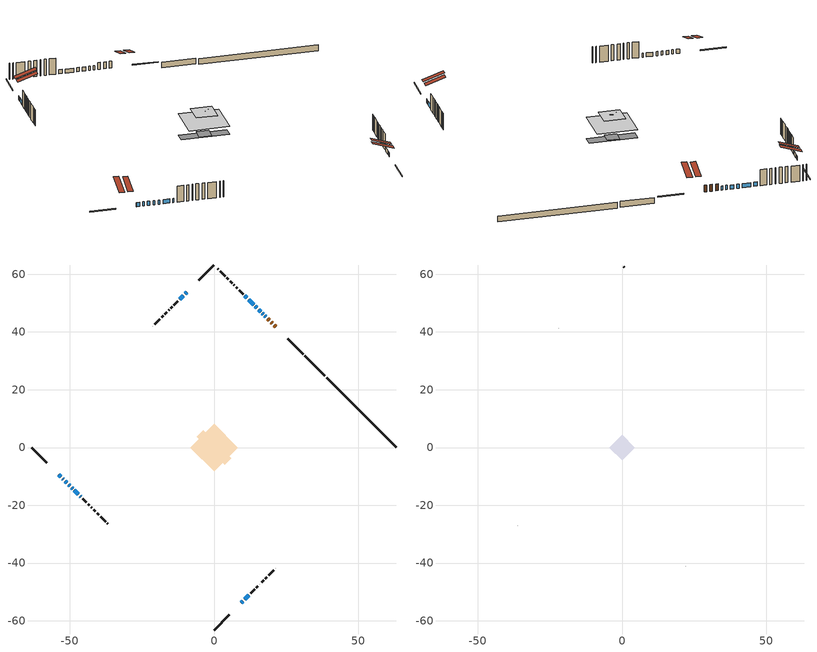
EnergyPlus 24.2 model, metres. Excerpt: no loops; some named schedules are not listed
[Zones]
conditioned space
 floor adiabatic (AdiabaticFloorConstruction): -8.21,0 0,8.21 8.21,0 0,-8.21 z2.74
 floor foundation (Slab1 construction): -6.03,3.8 -3.8,6.03 6.03,-3.8 3.8,-6.03 z-1.69
 floor foundation (Slab1 construction 1): -2.51,0 0,2.51 2.51,0 0,-2.51 z-1.4
 wall outside (RimJoist1 construction): 0,-63.18 5.28,-57.9 / -63.18,0 -57.9,-5.28 / 0,63.18 -5.28,57.9 / 30.83,32.35 25.55,37.63 z0.3:0.6
 wall outside (AdiabaticWallConstruction 1): 21.36,41.82 20.9,42.28 / 20.24,42.94 19.74,43.44 / 19.08,44.09 18.58,44.59 z0.3:2.33
 wall outside (AdiabaticWallConstruction): 17.93,45.25 17.65,45.53 / -53.71,-9.47 -53.06,-10.12 / -52.4,-10.78 -52.15,-11.03 / 17,46.18 16.78,46.4 / 16.12,47.05 15.47,47.71 / 14.82,48.36 14.34,48.84 / 9.47,-53.71 9.94,-53.24 / -51.49,-11.69 -51.02,-12.16 / -50.36,-12.81 -49.99,-13.19 / -9.47,53.71 -9.94,53.24 / -49.33,-13.85 -48.98,-14.2 / 13.69,49.49 12.03,51.15 / -48.32,-14.85 -47.02,-16.16 / -10.59,52.58 -11.9,51.28 / 11.37,51.81 10.72,52.46 / 10.59,-52.58 12.09,-51.09 / -46.36,-16.81 -46.15,-17.03 z0.3:1.52
 wall outside (Wall1 construction): 12.75,-50.43 14.04,-49.14 / -45.49,-17.69 -44.2,-18.98 / -12.56,50.62 -13.85,49.33 / 10.06,53.12 8.77,54.41 z0.3:5.18
 wall outside (Wall2 construction): 14.7,-48.48 15.11,-48.07 / -43.54,-19.64 -43.13,-20.05 / -14.51,48.67 -14.92,48.26 / 8.11,55.07 7.7,55.48 z0.3:5.18
 wall outside (Wall3 construction): 15.77,-47.41 15.89,-47.29 / -42.47,-20.7 -42.35,-20.83 / -15.57,47.61 -15.7,47.48 / 7.04,56.13 6.92,56.26 z0.3:5.18
 wall outside (Wall4 construction): 16.55,-46.63 17.17,-46.01 / -41.69,-21.49 -41.07,-22.1 / -16.35,46.82 -16.97,46.21 / 6.26,56.92 5.64,57.53 z0.3:5.18
 wall outside (Wall5 construction): 17.82,-45.36 18.33,-44.85 / -40.42,-22.76 -39.91,-23.27 / -17.63,45.55 -18.14,45.04 / 4.99,58.19 4.48,58.7 z0.3:5.18
 wall outside (Wall6 construction): 18.99,-44.19 20.7,-42.48 / -39.25,-23.92 -37.54,-25.64 / -18.79,44.39 -20.51,42.67 / 3.82,59.35 2.11,61.07 z0.3:5.18
 wall outside (Wall7 construction): 21.36,-41.82 21.44,-41.74 / -36.88,-26.3 -36.8,-26.38 / -21.17,42.01 -21.24,41.93 / 1.45,61.73 1.37,61.81 z0.3:5.18
 wall foundation (FoundationWall1 construction): 63.18,0 39.04,24.14 z-1.69:0.11
 wall foundation (FoundationWall2 construction): 38.38,24.8 31.49,31.69 z-1.4:0.3
 window (WindowConstruction 14): 17.93,45.25 17.65,45.53 z0.3:1.52
 window (WindowConstruction 5): -53.71,-9.47 -53.06,-10.12 z0.3:1.52
 window (WindowConstruction 6): -52.4,-10.78 -52.15,-11.03 z0.3:1.52
 window (WindowConstruction 16): 17,46.18 16.78,46.4 z0.3:1.52
 window (WindowConstruction 7): 16.12,47.06 15.47,47.71 z0.3:1.52
 window (WindowConstruction 8): 14.81,48.36 14.34,48.83 z0.3:1.52
 window (WindowConstruction 9): 9.47,-53.71 9.94,-53.24 z0.3:1.52
 window (WindowConstruction 10): -51.49,-11.69 -51.02,-12.16 z0.3:1.52
 window (WindowConstruction 11): -50.36,-12.82 -49.99,-13.19 z0.3:1.52
 window (WindowConstruction 12): -9.47,53.71 -9.94,53.24 z0.3:1.52
 window (WindowConstruction 13): -49.33,-13.85 -48.98,-14.2 z0.3:1.52
 window (WindowConstruction): 13.69,49.49 12.03,51.15 z0.3:1.52
 window (WindowConstruction 1): -48.32,-14.85 -47.02,-16.16 z0.3:1.52
 window (WindowConstruction 2): -10.6,52.58 -11.9,51.28 z0.3:1.52
 window (WindowConstruction 3): 11.37,51.81 10.72,52.46 z0.3:1.52
 window (WindowConstruction 4): 10.6,-52.58 12.09,-51.09 z0.3:1.52
 window (WindowConstruction 15): -46.36,-16.81 -46.15,-17.03 z0.3:1.52
 door (Door): 21.36,41.82 20.9,42.28 z0.3:2.33
 door (Door 1): 20.24,42.94 19.74,43.44 z0.3:2.33
 door (Door 2): 19.08,44.09 18.58,44.59 z0.3:2.33
 ceiling adiabatic (AdiabaticFloorConstruction): 0,-8.21 8.21,0 0,8.21 -8.21,0 z2.74
 roof outside (Roof2 construction): 0,2.39 -2.39,0 0,-2.39 2.39,0 z5.18
 roof outside (Roof4 construction): 8.81,-54.37,5.18 4.72,-50.28,7.11 3.64,-51.35,7.11 7.73,-55.45,5.18; -54.37,-8.81,5.18 -50.28,-4.72,7.11 -51.35,-3.64,7.11 -55.45,-7.73,5.18; -8.81,54.37,5.18 -4.72,50.28,7.11 -3.64,51.35,7.11 -7.73,55.45,5.18; 22.02,41.16,5.18 17.92,37.07,7.11 19,35.99,7.11 23.1,40.08,5.18
attic - vented
 floor to conditioned space (Floor1 construction Reversed): -4.36,0 0,4.36 4.36,0 0,-4.36 z5.18
 floor to conditioned space (Floor2 construction Reversed): -0.79,0 0,0.79 0.79,0 0,-0.79 z5.18
 wall outside (Wall8 construction): 22.09,-41.08 22.15,-41.03 / -36.15,-27.03 -36.09,-27.09 / -21.9,41.28 -21.96,41.22 / 0.72,62.46 0.66,62.52 z0.3:5.18
 roof outside (Roof1 construction): 7.08,-56.1,5.18 2.76,-51.78,7.21 1.62,-52.92,7.21 5.94,-57.24,5.18; -56.1,-7.08,5.18 -51.78,-2.76,7.21 -52.92,-1.62,7.21 -57.24,-5.94,5.18; -7.08,56.1,5.18 -2.76,51.78,7.21 -1.62,52.92,7.21 -5.94,57.24,5.18; 23.75,39.43,5.18 19.43,35.11,7.21 20.57,33.97,7.21 24.89,38.29,5.18
[Building]
Building 1: Terrain=Suburbs
[Site:Location]
Moncton Intl AP_NB: Latitude {deg}=46.11; Longitude {deg}=-64.68; Time Zone {hr}=-4; Elevation {m}=71; Keep Site Location Information=Yes
[Site:GroundTemperature:Shallow]
1.33672, -0.726403, -0.891626, 0.0874321, 4.0178, 7.92987, 11.3214, 13.4699, 13.6524, 11.905, 8.59993, 4.80787
[Site:WaterMainsTemperature]
Calculation Method=Schedule; Temperature Schedule=mains temperature schedule
[Material] Roughness=Rough; Thermal Absorptance=0.9
Name | Thickness {m} | Conductivity {W/m-K} | Density {kg/m3} | Specific Heat {J/kg-K} | Solar Absorptance | Visible Absorptance
asphalt or fiberglass shingles | 0.00635 | 0.162714 | 1121.4 | 1465.45 | 0.4 | 0.4
ceiling stud and cavity | 0.1397 | 0.0817067 | 65.682 | 1177.47 | 0.7 | 0.7
ceiling stud and cavity 1 | 0.0889 | 1.62859 | 20.9862 | 1087.66 | 0.7 | 0.7
concrete 4.0 in. | 0.1016 | 1.803125 | 2242.8 | 837.4 | 0.7 | 0.7
concrete 8.0 in. | 0.2032 | 1.803125 | 2242.8 | 837.4 | 0.7 | 0.7
door material | 0.04445 | 0.053851 | 512.64 | 1214.23 | 0.7 | 0.7
door material 1 | 0.04445 | 0.188738 | 512.64 | 1214.23 | 0.7 | 0.7
door material 2 | 0.04445 | 0.20624 | 512.64 | 1214.23 | 0.7 | 0.7
exterior vertical ins | 0.00748111 | 0.029427 | 32.04 | 1214.23 | 0.7 | 0.7
floor covering | 0.0127 | 0.0433444 | 54.468 | 1339.84 | 0.6 | 0.6
floor rigid ins; wall rigid ins | 0.512978 | 0.029427 | 32.04 | 1214.23 | 0.7 | 0.7
floor stud and cavity | 0.1397 | 1.75129 | 37.0049 | 1207.88 | 0.7 | 0.7
furniture material conditioned space 1 | 0.1524 | 0.115458 | 640.8 | 1214.23 | 0.6 | 0.6
gypsum board | 0.0127 | 0.160291 | 801 | 837.4 | 0.6 | 0.6
gypsum board 1 | 0.00254 | 0.160291 | 801 | 837.4 | 0.6 | 0.6
gypsum board 2 | 0.0127 | 0.160291 | 801 | 837.4 | 0.7 | 0.7
osb sheathing 0.5 in. | 0.0127 | 0.115458 | 512.64 | 1214.23 | 0.7 | 0.7
osb sheathing 0.75 in. | 0.01905 | 0.115458 | 512.64 | 1214.23 | 0.7 | 0.7
rim joist stud and cavity | 0.0508 | 0.177588 | 50.32683 | 1063.81 | 0.6 | 0.6
roof rigid ins | 0.051816 | 0.029427 | 32.04 | 1214.23 | 0.7 | 0.7
roof stud and cavity | 0.2032 | 0.195283 | 78.34581 | 1123.46 | 0.7 | 0.7
roof stud and cavity 1 | 0.2032 | 0.121501 | 78.34581 | 1123.46 | 0.7 | 0.7
wall stud and cavity | 0.1397 | 0.0934493 | 139.0536 | 1170.24 | 0.7 | 0.7
wall stud and cavity 1 | 0.1397 | 0.107214 | 139.0536 | 1170.24 | 0.7 | 0.7
wall stud and cavity 2 | 0.1397 | 0.129851 | 139.0536 | 1170.24 | 0.7 | 0.7
wall stud and cavity 3 | 0.0889 | 0.188939 | 50.32683 | 1063.81 | 0.7 | 0.7
wall stud and cavity 4 | 0.0889 | 0.186152 | 50.32683 | 1063.81 | 0.7 | 0.7
wall stud and cavity 5 | 0.0889 | 0.193279 | 50.32683 | 1063.81 | 0.7 | 0.7
wall stud and cavity 6 | 0.0889 | 0.221227 | 50.32683 | 1063.81 | 0.7 | 0.7
wall stud and cavity 7 | 0.0889 | 6.1454 | 50.32683 | 1063.81 | 0.6 | 0.6
wall stud and cavity 8 | 0.0889 | 0.380278 | 52.3479 | 1209.89 | 0.7 | 0.7
wall stud and cavity 9 | 0.0889 | 0.391764 | 83.0341 | 1211.67 | 0.7 | 0.7
wood siding | 0.0254 | 0.102417 | 544.68 | 1172.36 | 0.4 | 0.4
wood siding 1 | 0.00254 | 0.102417 | 544.68 | 1172.36 | 0.4 | 0.4
wood siding 2; wood siding 3; wood siding 4 | 0.0254 | 0.102417 | 544.68 | 1172.36 | 0.7 | 0.7
[WindowMaterial:SimpleGlazingSystem]
Name | U-Factor {W/m2-K} | Solar Heat Gain Coefficient
WindowMaterial | 3.04114 | 0.69
WindowMaterial 1 | 2.992306 | 0.54
WindowMaterial 2 | 3.04398 | 0.64
WindowMaterial 3 | 5.09146 | 0.61
WindowMaterial 4 | 3.10643 | 0.59
WindowMaterial 5 | 3.01388 | 0.51
WindowMaterial 6 | 3.03319 | 0.48
WindowMaterial 7 | 6.72446 | 0.75
WindowMaterial 8 | 3.12404 | 0.44
WindowMaterial 9 | 5.20275 | 0.65
[Construction]
AdiabaticFloorConstruction: floor stud and cavity, floor rigid ins, osb sheathing 0.75 in., floor covering
AdiabaticWallConstruction: wood siding 3, wall rigid ins, wall stud and cavity 8, gypsum board
AdiabaticWallConstruction 1: wood siding 4, wall rigid ins, wall stud and cavity 8, gypsum board
Door: door material
Door 1: door material 1
Door 2: door material 2
Floor1 construction Reversed: gypsum board, ceiling stud and cavity
Floor2 construction Reversed: gypsum board 1, ceiling stud and cavity 1
FoundationWall1 construction: concrete 8.0 in., gypsum board 2
FoundationWall2 construction: concrete 8.0 in.
furniture construction conditioned space 1: furniture material conditioned space 1
PartitionWallConstruction: gypsum board, wall stud and cavity 9, gypsum board
RimJoist1 construction: wood siding 2, rim joist stud and cavity
Roof1 construction: asphalt or fiberglass shingles
Roof2 construction: asphalt or fiberglass shingles, roof rigid ins, osb sheathing 0.75 in., roof stud and cavity, gypsum board
Roof4 construction: asphalt or fiberglass shingles, osb sheathing 0.75 in., roof stud and cavity 1, gypsum board
Slab1 construction; Slab1 construction 1: concrete 4.0 in.
Wall1 construction: wood siding, osb sheathing 0.5 in., wall stud and cavity, gypsum board
Wall2 construction: wood siding, osb sheathing 0.5 in., wall stud and cavity 1, gypsum board
Wall3 construction: wood siding, osb sheathing 0.5 in., wall stud and cavity 2, gypsum board
Wall4 construction: wood siding 1, wall stud and cavity 3, gypsum board 1
Wall5 construction: wood siding 1, wall stud and cavity 4, gypsum board 1
Wall6 construction: wood siding 1, wall stud and cavity 5, gypsum board 1
Wall7 construction: wood siding 1, wall stud and cavity 6, gypsum board 1
Wall8 construction: wood siding 1, wall stud and cavity 7
WindowConstruction: WindowMaterial
WindowConstruction 1; WindowConstruction 2; WindowConstruction 3: WindowMaterial 1
WindowConstruction 10; WindowConstruction 12; WindowConstruction 8; WindowConstruction 9: WindowMaterial 5
WindowConstruction 11: WindowMaterial 6
WindowConstruction 13: WindowMaterial 7
WindowConstruction 14: WindowMaterial 8
WindowConstruction 15; WindowConstruction 16: WindowMaterial 9
WindowConstruction 4: WindowMaterial 2
WindowConstruction 5; WindowConstruction 7: WindowMaterial 3
WindowConstruction 6: WindowMaterial 4
[Zone] Multiplier=1; Part of Total Floor Area=Yes
Name | Volume {m3}
attic - vented | 12.9898
conditioned space | 406.9
[Space]
Name | Zone | Volume {m3}
attic - vented 1 | attic - vented | 12.9898
conditioned space 1 | conditioned space | 406.9
[ZoneInfiltration:EffectiveLeakageArea]
infil attic - vented 1: Zone or Space=attic - vented 1; Schedule=Always On Discrete; Effective Air Leakage Area {cm2}=1387.41; Stack Coefficient=0.000480675; Wind Coefficient=1.48131e-05
[ZoneMixing]
whole house fan mix: Zone or Space=attic - vented; Schedule=Always On Continuous; Design Flow Rate Calculation Method=Flow/Zone; Design Flow Rate {m3/s}=0; Source Zone or Space=conditioned space
[SurfaceProperty:ExposedFoundationPerimeter] Exposed Perimeter Calculation Method=TotalExposedPerimeter
Name | Total Exposed Perimeter {m}
Slab1 | 34.138
Slab1 1 | 9.754
[InternalMass] Zone or ZoneList=conditioned space; Space or SpaceList=conditioned space 1
Name | Construction | Surface Area {m2}
furniture mass conditioned space 1 | furniture construction conditioned space 1 | 76.48
partition wall mass | PartitionWallConstruction | 191.2
[Lights]
interior lighting: Zone or ZoneList or Space or SpaceList=conditioned space 1; Schedule=interior lighting schedule; Design Level Calculation Method=LightingLevel; Lighting Level {W}=343.2; Return Air Fraction=0; Fraction Radiant=0.6; Fraction Visible=0.2; Fraction Replaceable=1
[People]
occupants: Zone or ZoneList or Space or SpaceList=conditioned space 1; Number of People Schedule=occupants schedule; Number of People Calculation Method=People; Number of People=3; Fraction Radiant=0.314171; Sensible Heat Fraction=0.56303; Activity Level Schedule=occupants activity schedule; Carbon Dioxide Generation Rate {m3/s-W}=0; Enable ASHRAE 55 Comfort Warnings=No; Mean Radiant Temperature Calculation Type=EnclosureAveraged
[ElectricEquipment] Zone or ZoneList or Space or SpaceList=conditioned space 1; Design Level Calculation Method=EquipmentLevel
Name | Schedule | Design Level {W} | Fraction Latent | Fraction Radiant | Fraction Lost
clothes dryer | clothes dryer schedule | 140.772 | 0.015 | 0.081 | 0.85
clothes washer | clothes washer schedule | 32.1985 | 0.03 | 0.162 | 0.7
cooking range | cooking range schedule | 215.147 | 0.08 | 0.432 | 0.2
dishwasher | dishwasher schedule | 66.8632 | 0.3 | 0.18 | 0.4
fridge | fridge schedule | 72.9452 | 0 | 0.6 | 0
mech vent bath fan 0 | mech vent bath fan 0 schedule | 50.2 | 0 | 0 | 1
mech vent bath fan 1 | mech vent bath fan 1 schedule | 50.2 | 0 | 0 | 1
mech vent house fan | mech vent house fan schedule | 0 | 0 | 0 | 1
mech vent house fan cfis | mech vent house fan cfis schedule | 0 | 0 | 0 | 0
mech vent range fan 0 | mech vent range fan 0 schedule | 57 | 0 | 0 | 1
misc plug loads | misc plug loads schedule | 494.7 | 0.045 | 0.513 | 0.1
whole house fan | Always On Discrete | 0 | 0 | 0 | 1
[OtherEquipment] Zone or ZoneList or Space or SpaceList=conditioned space 1; Design Level Calculation Method=EquipmentLevel
Name | Fuel Type | Schedule | Design Level {W} | Fraction Latent | Fraction Radiant | Fraction Lost
clothes dryer 1 | Electricity | clothes dryer schedule | 0 | 0.015 | 0.081 | 0.85
cooking range 1 | Electricity | cooking range schedule | 0 | 0.08 | 0.432 | 0.2
general water use latent | None | general water use schedule | 62.594 | 1 | 0 | 0
general water use sensible | None | general water use schedule | -61.6891 | 0 | 0.6 | 0
mech vent house fan latent load | None | Always On Discrete | 0 | 1 | 0 | 0
mech vent house fan sensible load | None | Always On Discrete | 0 | 0 | 0 | 0
water heater energy adjustment1 | Electricity | Always On Discrete | 0.01 | 0 | 0 | 1
[ZoneInfiltration:DesignFlowRate] Zone or ZoneList or Space or SpaceList=conditioned space 1; Schedule=Always On Discrete; Design Flow Rate Calculation Method=Flow/Zone; Design Flow Rate {m3/s}=0
infil flow; natural vent flow; whole house fan flow
[Foundation:Kiva] Initial Indoor Air Temperature {C}=18; Wall Depth Below Slab {m}=0.2032
Name | Wall Height Above Grade {m} | Custom Block Material Name 1 | Custom Block Depth 1 {m} | Custom Block X Position 1 {m} | Custom Block Z Position 1 {m}
Foundation Kiva 1 | 0.110002 | exterior vertical ins | 1.8 | 0.2159 | 0
Foundation Kiva 2 | 0.299984
[Foundation:Kiva:Settings]
Soil Conductivity {W/m-K}=0.849921; Soil Density {kg/m3}=1842.3; Soil Specific Heat {J/kg-K}=418.7; Ground Solar Absorptivity=0.9; Ground Thermal Absorptivity=0.9; Ground Surface Roughness {m}=0.03; Far-Field Width {m}=40; Deep-Ground Boundary Condition=ZeroFlux; Deep-Ground Depth {m}=40; Minimum Cell Dimension {m}=0.2; Maximum Cell Growth Coefficient=3; Simulation Timestep=Timestep
[Exterior:Lights]
exterior lighting: Schedule=exterior lighting schedule; Design Level {W}=75.6
[Schedule:Constant]
Name | Hourly Value
Always On Continuous; mech vent house fan schedule; mech vent house fan cfis schedule; Always On Discrete | 1
occupants activity schedule | 117.228
fridge schedule | 0
[Schedule:Week:Daily]
interior lighting schedule Week Rule - Jan1-Jan27: interior lighting schedule day, interior lighting schedule day, interior lighting schedule day, interior lighting schedule day, interior lighting schedule day, interior lighting schedule day, interior lighting schedule day, interior lighting schedule default day, interior lighting schedule default day, interior lighting schedule default day, interior lighting schedule default day, interior lighting schedule default day
interior lighting schedule Week Rule - Jan28-Feb3: interior lighting schedule day, interior lighting schedule day, interior lighting schedule day, interior lighting schedule day, interior lighting schedule day 1, interior lighting schedule day 1, interior lighting schedule day 1, interior lighting schedule default day, interior lighting schedule default day, interior lighting schedule default day, interior lighting schedule default day, interior lighting schedule default day
interior lighting schedule Week Rule - Feb4-Feb24: interior lighting schedule day 1, interior lighting schedule day 1, interior lighting schedule day 1, interior lighting schedule day 1, interior lighting schedule day 1, interior lighting schedule day 1, interior lighting schedule day 1, interior lighting schedule default day, interior lighting schedule default day, interior lighting schedule default day, interior lighting schedule default day, interior lighting schedule default day
interior lighting schedule Week Rule - Feb25-Mar3: interior lighting schedule day 1, interior lighting schedule day 1, interior lighting schedule day 1, interior lighting schedule day 1, interior lighting schedule day 2, interior lighting schedule day 2, interior lighting schedule day 2, interior lighting schedule default day, interior lighting schedule default day, interior lighting schedule default day, interior lighting schedule default day, interior lighting schedule default day
interior lighting schedule Week Rule - Mar4-Mar31: interior lighting schedule day 2, interior lighting schedule day 2, interior lighting schedule day 2, interior lighting schedule day 2, interior lighting schedule day 2, interior lighting schedule day 2, interior lighting schedule day 2, interior lighting schedule default day, interior lighting schedule default day, interior lighting schedule default day, interior lighting schedule default day, interior lighting schedule default day
interior lighting schedule Week Rule - Apr1-Apr28: interior lighting schedule day 3, interior lighting schedule day 3, interior lighting schedule day 3, interior lighting schedule day 3, interior lighting schedule day 3, interior lighting schedule day 3, interior lighting schedule day 3, interior lighting schedule default day, interior lighting schedule default day, interior lighting schedule default day, interior lighting schedule default day, interior lighting schedule default day
interior lighting schedule Week Rule - Apr29-May5: interior lighting schedule day 3, interior lighting schedule day 3, interior lighting schedule day 4, interior lighting schedule day 4, interior lighting schedule day 4, interior lighting schedule day 4, interior lighting schedule day 4, interior lighting schedule default day, interior lighting schedule default day, interior lighting schedule default day, interior lighting schedule default day, interior lighting schedule default day
interior lighting schedule Week Rule - May6-May26: interior lighting schedule day 4, interior lighting schedule day 4, interior lighting schedule day 4, interior lighting schedule day 4, interior lighting schedule day 4, interior lighting schedule day 4, interior lighting schedule day 4, interior lighting schedule default day, interior lighting schedule default day, interior lighting schedule default day, interior lighting schedule default day, interior lighting schedule default day
interior lighting schedule Week Rule - May27-Jun2: interior lighting schedule day 4, interior lighting schedule day 4, interior lighting schedule day 4, interior lighting schedule day 4, interior lighting schedule day 4, interior lighting schedule day 5, interior lighting schedule day 5, interior lighting schedule default day, interior lighting schedule default day, interior lighting schedule default day, interior lighting schedule default day, interior lighting schedule default day
interior lighting schedule Week Rule - Jun3-Jun30: interior lighting schedule day 5, interior lighting schedule day 5, interior lighting schedule day 5, interior lighting schedule day 5, interior lighting schedule day 5, interior lighting schedule day 5, interior lighting schedule day 5, interior lighting schedule default day, interior lighting schedule default day, interior lighting schedule default day, interior lighting schedule default day, interior lighting schedule default day
interior lighting schedule Week Rule - Jul1-Jul28: interior lighting schedule day 6, interior lighting schedule day 6, interior lighting schedule day 6, interior lighting schedule day 6, interior lighting schedule day 6, interior lighting schedule day 6, interior lighting schedule day 6, interior lighting schedule default day, interior lighting schedule default day, interior lighting schedule default day, interior lighting schedule default day, interior lighting schedule default day
interior lighting schedule Week Rule - Jul29-Aug4: interior lighting schedule day 6, interior lighting schedule day 6, interior lighting schedule day 6, interior lighting schedule day 7, interior lighting schedule day 7, interior lighting schedule day 7, interior lighting schedule day 7, interior lighting schedule default day, interior lighting schedule default day, interior lighting schedule default day, interior lighting schedule default day, interior lighting schedule default day
interior lighting schedule Week Rule - Aug5-Aug25: interior lighting schedule day 7, interior lighting schedule day 7, interior lighting schedule day 7, interior lighting schedule day 7, interior lighting schedule day 7, interior lighting schedule day 7, interior lighting schedule day 7, interior lighting schedule default day, interior lighting schedule default day, interior lighting schedule default day, interior lighting schedule default day, interior lighting schedule default day
interior lighting schedule Week Rule - Aug26-Sep1: interior lighting schedule day 7, interior lighting schedule day 7, interior lighting schedule day 7, interior lighting schedule day 7, interior lighting schedule day 7, interior lighting schedule day 7, interior lighting schedule day 8, interior lighting schedule default day, interior lighting schedule default day, interior lighting schedule default day, interior lighting schedule default day, interior lighting schedule default day
interior lighting schedule Week Rule - Sep2-Sep29: interior lighting schedule day 8, interior lighting schedule day 8, interior lighting schedule day 8, interior lighting schedule day 8, interior lighting schedule day 8, interior lighting schedule day 8, interior lighting schedule day 8, interior lighting schedule default day, interior lighting schedule default day, interior lighting schedule default day, interior lighting schedule default day, interior lighting schedule default day
interior lighting schedule Week Rule - Sep30-Oct6: interior lighting schedule day 8, interior lighting schedule day 9, interior lighting schedule day 9, interior lighting schedule day 9, interior lighting schedule day 9, interior lighting schedule day 9, interior lighting schedule day 9, interior lighting schedule default day, interior lighting schedule default day, interior lighting schedule default day, interior lighting schedule default day, interior lighting schedule default day
interior lighting schedule Week Rule - Oct7-Oct27: interior lighting schedule day 9, interior lighting schedule day 9, interior lighting schedule day 9, interior lighting schedule day 9, interior lighting schedule day 9, interior lighting schedule day 9, interior lighting schedule day 9, interior lighting schedule default day, interior lighting schedule default day, interior lighting schedule default day, interior lighting schedule default day, interior lighting schedule default day
interior lighting schedule Week Rule - Oct28-Nov3: interior lighting schedule day 9, interior lighting schedule day 9, interior lighting schedule day 9, interior lighting schedule day 9, interior lighting schedule day 10, interior lighting schedule day 10, interior lighting schedule day 10, interior lighting schedule default day, interior lighting schedule default day, interior lighting schedule default day, interior lighting schedule default day, interior lighting schedule default day
interior lighting schedule Week Rule - Nov4-Nov24: interior lighting schedule day 10, interior lighting schedule day 10, interior lighting schedule day 10, interior lighting schedule day 10, interior lighting schedule day 10, interior lighting schedule day 10, interior lighting schedule day 10, interior lighting schedule default day, interior lighting schedule default day, interior lighting schedule default day, interior lighting schedule default day, interior lighting schedule default day
interior lighting schedule Week Rule - Nov25-Dec1: interior lighting schedule day 10, interior lighting schedule day 10, interior lighting schedule day 10, interior lighting schedule day 10, interior lighting schedule day 10, interior lighting schedule day 10, interior lighting schedule day 11, interior lighting schedule default day, interior lighting schedule default day, interior lighting schedule default day, interior lighting schedule default day, interior lighting schedule default day
interior lighting schedule Week Rule - Dec2-Dec31: interior lighting schedule day 11, interior lighting schedule day 11, interior lighting schedule day 11, interior lighting schedule day 11, interior lighting schedule day 11, interior lighting schedule day 11, interior lighting schedule day 11, interior lighting schedule default day, interior lighting schedule default day, interior lighting schedule default day, interior lighting schedule default day, interior lighting schedule default day
occupants schedule Week Rule - Jan1-Dec31: occupants schedule day, occupants schedule day, occupants schedule day, occupants schedule day, occupants schedule day, occupants schedule day, occupants schedule day, occupants schedule default day, occupants schedule default day, occupants schedule default day, occupants schedule default day, occupants schedule default day
clothes dryer schedule Week Rule - Jan1-Dec31: clothes dryer schedule day, clothes dryer schedule day, clothes dryer schedule day, clothes dryer schedule day, clothes dryer schedule day, clothes dryer schedule day, clothes dryer schedule day, clothes dryer schedule default day, clothes dryer schedule default day, clothes dryer schedule default day, clothes dryer schedule default day, clothes dryer schedule default day
clothes washer schedule Week Rule - Jan1-Dec31: clothes washer schedule day, clothes washer schedule day, clothes washer schedule day, clothes washer schedule day, clothes washer schedule day, clothes washer schedule day, clothes washer schedule day, clothes washer schedule default day, clothes washer schedule default day, clothes washer schedule default day, clothes washer schedule default day, clothes washer schedule default day
cooking range schedule Week Rule - Jan1-Dec31: cooking range schedule day, cooking range schedule day, cooking range schedule day, cooking range schedule day, cooking range schedule day, cooking range schedule day, cooking range schedule day, cooking range schedule default day, cooking range schedule default day, cooking range schedule default day, cooking range schedule default day, cooking range schedule default day
dishwasher schedule Week Rule - Jan1-Dec31: dishwasher schedule day, dishwasher schedule day, dishwasher schedule day, dishwasher schedule day, dishwasher schedule day, dishwasher schedule day, dishwasher schedule day, dishwasher schedule default day, dishwasher schedule default day, dishwasher schedule default day, dishwasher schedule default day, dishwasher schedule default day
mech vent bath fan 0 schedule Week Rule - Jan1-Dec31: mech vent bath fan 0 schedule day, mech vent bath fan 0 schedule day, mech vent bath fan 0 schedule day, mech vent bath fan 0 schedule day, mech vent bath fan 0 schedule day, mech vent bath fan 0 schedule day, mech vent bath fan 0 schedule day, mech vent bath fan 0 schedule default day, mech vent bath fan 0 schedule default day, mech vent bath fan 0 schedule default day, mech vent bath fan 0 schedule default day, mech vent bath fan 0 schedule default day
mech vent bath fan 1 schedule Week Rule - Jan1-Dec31: mech vent bath fan 1 schedule day, mech vent bath fan 1 schedule day, mech vent bath fan 1 schedule day, mech vent bath fan 1 schedule day, mech vent bath fan 1 schedule day, mech vent bath fan 1 schedule day, mech vent bath fan 1 schedule day, mech vent bath fan 1 schedule default day, mech vent bath fan 1 schedule default day, mech vent bath fan 1 schedule default day, mech vent bath fan 1 schedule default day, mech vent bath fan 1 schedule default day
mech vent range fan 0 schedule Week Rule - Jan1-Dec31: mech vent range fan 0 schedule day, mech vent range fan 0 schedule day, mech vent range fan 0 schedule day, mech vent range fan 0 schedule day, mech vent range fan 0 schedule day, mech vent range fan 0 schedule day, mech vent range fan 0 schedule day, mech vent range fan 0 schedule default day, mech vent range fan 0 schedule default day, mech vent range fan 0 schedule default day, mech vent range fan 0 schedule default day, mech vent range fan 0 schedule default day
misc plug loads schedule Week Rule - Jan1-Dec31: misc plug loads schedule day, misc plug loads schedule day, misc plug loads schedule day, misc plug loads schedule day, misc plug loads schedule day, misc plug loads schedule day, misc plug loads schedule day, misc plug loads schedule default day, misc plug loads schedule default day, misc plug loads schedule default day, misc plug loads schedule default day, misc plug loads schedule default day
general water use schedule Week Rule - Jan1-Dec31: general water use schedule day, general water use schedule day, general water use schedule day, general water use schedule day, general water use schedule day, general water use schedule day, general water use schedule day, general water use schedule default day, general water use schedule default day, general water use schedule default day, general water use schedule default day, general water use schedule default day
exterior lighting schedule Week Rule - Jan1-Jan27: exterior lighting schedule day, exterior lighting schedule day, exterior lighting schedule day, exterior lighting schedule day, exterior lighting schedule day, exterior lighting schedule day, exterior lighting schedule day, exterior lighting schedule default day, exterior lighting schedule default day, exterior lighting schedule default day, exterior lighting schedule default day, exterior lighting schedule default day
exterior lighting schedule Week Rule - Jan28-Feb3: exterior lighting schedule day, exterior lighting schedule day, exterior lighting schedule day, exterior lighting schedule day, exterior lighting schedule day 1, exterior lighting schedule day 1, exterior lighting schedule day 1, exterior lighting schedule default day, exterior lighting schedule default day, exterior lighting schedule default day, exterior lighting schedule default day, exterior lighting schedule default day
exterior lighting schedule Week Rule - Feb4-Feb24: exterior lighting schedule day 1, exterior lighting schedule day 1, exterior lighting schedule day 1, exterior lighting schedule day 1, exterior lighting schedule day 1, exterior lighting schedule day 1, exterior lighting schedule day 1, exterior lighting schedule default day, exterior lighting schedule default day, exterior lighting schedule default day, exterior lighting schedule default day, exterior lighting schedule default day
exterior lighting schedule Week Rule - Feb25-Mar3: exterior lighting schedule day 1, exterior lighting schedule day 1, exterior lighting schedule day 1, exterior lighting schedule day 1, exterior lighting schedule day 2, exterior lighting schedule day 2, exterior lighting schedule day 2, exterior lighting schedule default day, exterior lighting schedule default day, exterior lighting schedule default day, exterior lighting schedule default day, exterior lighting schedule default day
exterior lighting schedule Week Rule - Mar4-Mar31: exterior lighting schedule day 2, exterior lighting schedule day 2, exterior lighting schedule day 2, exterior lighting schedule day 2, exterior lighting schedule day 2, exterior lighting schedule day 2, exterior lighting schedule day 2, exterior lighting schedule default day, exterior lighting schedule default day, exterior lighting schedule default day, exterior lighting schedule default day, exterior lighting schedule default day
exterior lighting schedule Week Rule - Apr1-Apr28: exterior lighting schedule day 3, exterior lighting schedule day 3, exterior lighting schedule day 3, exterior lighting schedule day 3, exterior lighting schedule day 3, exterior lighting schedule day 3, exterior lighting schedule day 3, exterior lighting schedule default day, exterior lighting schedule default day, exterior lighting schedule default day, exterior lighting schedule default day, exterior lighting schedule default day
exterior lighting schedule Week Rule - Apr29-May5: exterior lighting schedule day 3, exterior lighting schedule day 3, exterior lighting schedule day 4, exterior lighting schedule day 4, exterior lighting schedule day 4, exterior lighting schedule day 4, exterior lighting schedule day 4, exterior lighting schedule default day, exterior lighting schedule default day, exterior lighting schedule default day, exterior lighting schedule default day, exterior lighting schedule default day
[Schedule:Year]
interior lighting schedule: interior lighting schedule Week Rule - Jan1-Jan27, 1, 1, 1, 27, interior lighting schedule Week Rule - Jan28-Feb3, 1, 28, 2, 3, interior lighting schedule Week Rule - Feb4-Feb24, 2, 4, 2, 24, interior lighting schedule Week Rule - Feb25-Mar3, 2, 25, 3, 3, interior lighting schedule Week Rule - Mar4-Mar31, 3, 4, 3, 31, interior lighting schedule Week Rule - Apr1-Apr28, 4, 1, 4, 28, interior lighting schedule Week Rule - Apr29-May5, 4, 29, 5, 5, interior lighting schedule Week Rule - May6-May26, 5, 6, 5, 26, interior lighting schedule Week Rule - May27-Jun2, 5, 27, 6, 2, interior lighting schedule Week Rule - Jun3-Jun30, 6, 3, 6, 30, interior lighting schedule Week Rule - Jul1-Jul28, 7, 1, 7, 28, interior lighting schedule Week Rule - Jul29-Aug4, 7, 29, 8, 4, interior lighting schedule Week Rule - Aug5-Aug25, 8, 5, 8, 25, interior lighting schedule Week Rule - Aug26-Sep1, 8, 26, 9, 1, interior lighting schedule Week Rule - Sep2-Sep29, 9, 2, 9, 29, interior lighting schedule Week Rule - Sep30-Oct6, 9, 30, 10, 6, interior lighting schedule Week Rule - Oct7-Oct27, 10, 7, 10, 27, interior lighting schedule Week Rule - Oct28-Nov3, 10, 28, 11, 3, interior lighting schedule Week Rule - Nov4-Nov24, 11, 4, 11, 24, interior lighting schedule Week Rule - Nov25-Dec1, 11, 25, 12, 1, interior lighting schedule Week Rule - Dec2-Dec31, 12, 2, 12, 31
occupants schedule: occupants schedule Week Rule - Jan1-Dec31, 1, 1, 12, 31
clothes dryer schedule: clothes dryer schedule Week Rule - Jan1-Dec31, 1, 1, 12, 31
clothes washer schedule: clothes washer schedule Week Rule - Jan1-Dec31, 1, 1, 12, 31
cooking range schedule: cooking range schedule Week Rule - Jan1-Dec31, 1, 1, 12, 31
dishwasher schedule: dishwasher schedule Week Rule - Jan1-Dec31, 1, 1, 12, 31
mech vent bath fan 0 schedule: mech vent bath fan 0 schedule Week Rule - Jan1-Dec31, 1, 1, 12, 31
mech vent bath fan 1 schedule: mech vent bath fan 1 schedule Week Rule - Jan1-Dec31, 1, 1, 12, 31
mech vent range fan 0 schedule: mech vent range fan 0 schedule Week Rule - Jan1-Dec31, 1, 1, 12, 31
misc plug loads schedule: misc plug loads schedule Week Rule - Jan1-Dec31, 1, 1, 12, 31
general water use schedule: general water use schedule Week Rule - Jan1-Dec31, 1, 1, 12, 31
exterior lighting schedule: exterior lighting schedule Week Rule - Jan1-Jan27, 1, 1, 1, 27, exterior lighting schedule Week Rule - Jan28-Feb3, 1, 28, 2, 3, exterior lighting schedule Week Rule - Feb4-Feb24, 2, 4, 2, 24, exterior lighting schedule Week Rule - Feb25-Mar3, 2, 25, 3, 3, exterior lighting schedule Week Rule - Mar4-Mar31, 3, 4, 3, 31, exterior lighting schedule Week Rule - Apr1-Apr28, 4, 1, 4, 28, exterior lighting schedule Week Rule - Apr29-May5, 4, 29, 5, 5, exterior lighting schedule Week Rule - May6-May26, 5, 6, 5, 26, exterior lighting schedule Week Rule - May27-Jun2, 5, 27, 6, 2, exterior lighting schedule Week Rule - Jun3-Jun30, 6, 3, 6, 30, exterior lighting schedule Week Rule - Jul1-Jul28, 7, 1, 7, 28, exterior lighting schedule Week Rule - Jul29-Aug4, 7, 29, 8, 4, exterior lighting schedule Week Rule - Aug5-Aug25, 8, 5, 8, 25, exterior lighting schedule Week Rule - Aug26-Sep1, 8, 26, 9, 1, exterior lighting schedule Week Rule - Sep2-Sep29, 9, 2, 9, 29, exterior lighting schedule Week Rule - Sep30-Oct6, 9, 30, 10, 6, exterior lighting schedule Week Rule - Oct7-Oct27, 10, 7, 10, 27, exterior lighting schedule Week Rule - Oct28-Nov3, 10, 28, 11, 3, exterior lighting schedule Week Rule - Nov4-Nov24, 11, 4, 11, 24, exterior lighting schedule Week Rule - Nov25-Dec1, 11, 25, 12, 1, exterior lighting schedule Week Rule - Dec2-Dec31, 12, 2, 12, 31
[Schedule:Compact]
mains temperature schedule: Through: 01/01, For: AllDays, Until: 24:00, 6.09, Through: 01/02, For: AllDays, Until: 24:00, 6.02167, Through: 01/03, For: AllDays, Until: 24:00, 5.95444, Through: 01/04, For: AllDays, Until: 24:00, 5.88833, Through: 01/05, For: AllDays, Until: 24:00, 5.82333, Through: 01/06, For: AllDays, Until: 24:00, 5.75944, Through: 01/07, For: AllDays, Until: 24:00, 5.69667, Through: 01/08, For: AllDays, Until: 24:00, 5.635, Through: 01/09, For: AllDays, Until: 24:00, 5.57444, Through: 01/10, For: AllDays, Until: 24:00, 5.515, Through: 01/11, For: AllDays, Until: 24:00, 5.45722, Through: 01/12, For: AllDays, Until: 24:00, 5.4, Through: 01/13, For: AllDays, Until: 24:00, 5.34444, Through: 01/14, For: AllDays, Until: 24:00, 5.29, Through: 01/15, For: AllDays, Until: 24:00, 5.23667, Through: 01/16, For: AllDays, Until: 24:00, 5.18444, Through: 01/17, For: AllDays, Until: 24:00, 5.13389, Through: 01/18, For: AllDays, Until: 24:00, 5.085, Through: 01/19, For: AllDays, Until: 24:00, 5.03667, Through: 01/20, For: AllDays, Until: 24:00, 4.99, Through: 01/21, For: AllDays, Until: 24:00, 4.94444, Through: 01/22, For: AllDays, Until: 24:00, 4.90056, Through: 01/23, For: AllDays, Until: 24:00, 4.85833, Through: 01/24, For: AllDays, Until: 24:00, 4.81722, Through: 01/25, For: AllDays, Until: 24:00, 4.77722, Through: 01/26, For: AllDays, Until: 24:00, 4.73889, Through: 01/27, For: AllDays, Until: 24:00, 4.70167, Through: 01/28, For: AllDays, Until: 24:00, 4.66611, Through: 01/29, For: AllDays, Until: 24:00, 4.63222, Through: 01/30, For: AllDays, Until: 24:00, 4.59944, Through: 01/31, For: AllDays, Until: 24:00, 4.56833, Through: 02/01, For: AllDays, Until: 24:00, 4.53889, Through: 02/02, For: AllDays, Until: 24:00, 4.51056, Through: 02/03, For: AllDays, Until: 24:00, 4.48389, Through: 02/04, For: AllDays, Until: 24:00, 4.45889, Through: 02/05, For: AllDays, Until: 24:00, 4.435, Through: 02/06, For: AllDays, Until: 24:00, 4.41278, Through: 02/07, For: AllDays, Until: 24:00, 4.39222, Through: 02/08, For: AllDays, Until: 24:00, 4.37333, Through: 02/09, For: AllDays, Until: 24:00, 4.35556, Through: 02/10, For: AllDays, Until: 24:00, 4.33944, Through: 02/11, For: AllDays, Until: 24:00, 4.325, Through: 02/12, For: AllDays, Until: 24:00, 4.31222, Through: 02/13, For: AllDays, Until: 24:00, 4.30056, Through: 02/14, For: AllDays, Until: 24:00, 4.29056, Through: 02/15, For: AllDays, Until: 24:00, 4.28222, Through: 02/16, For: AllDays, Until: 24:00, 4.27556, Through: 02/17, For: AllDays, Until: 24:00, 4.27056, Through: 02/18, For: AllDays, Until: 24:00, 4.26667, Through: 02/19, For: AllDays, Until: 24:00, 4.265, Through: 02/20, For: AllDays, Until: 24:00, 4.26444, Through: 02/21, For: AllDays, Until: 24:00, 4.26556, Through: 02/22, For: AllDays, Until: 24:00, 4.26833, Through: 02/23, For: AllDays, Until: 24:00, 4.27222, Through: 02/24, For: AllDays, Until: 24:00, 4.27833, Through: 02/25, For: AllDays, Until: 24:00, 4.28556, Through: 02/26, For: AllDays, Until: 24:00, 4.29444, Through: 02/27, For: AllDays, Until: 24:00, 4.305, Through: 02/28, For: AllDays, Until: 24:00, 4.31667, Through: 03/01, For: AllDays, Until: 24:00, 4.33056, Through: 03/02, For: AllDays, Until: 24:00, 4.34556, Through: 03/03, For: AllDays, Until: 24:00, 4.36222, Through: 03/04, For: AllDays, Until: 24:00, 4.38, Through: 03/05, For: AllDays, Until: 24:00, 4.4, Through: 03/06, For: AllDays, Until: 24:00, 4.42111, Through: 03/07, For: AllDays, Until: 24:00, 4.44389, Through: 03/08, For: AllDays, Until: 24:00, 4.46833, Through: 03/09, For: AllDays, Until: 24:00, 4.49389, Through: 03/10, For: AllDays, Until: 24:00, 4.52111, Through: 03/11, For: AllDays, Until: 24:00, 4.55, Through: 03/12, For: AllDays, Until: 24:00, 4.58, Through: 03/13, For: AllDays, Until: 24:00, 4.61167, Through: 03/14, For: AllDays, Until: 24:00, 4.645, Through: 03/15, For: AllDays, Until: 24:00, 4.67944, Through: 03/16, For: AllDays, Until: 24:00, 4.71556, Through: 03/17, For: AllDays, Until: 24:00, 4.75333, Through: 03/18, For: AllDays, Until: 24:00, 4.79222, Through: 03/19, For: AllDays, Until: 24:00, 4.83222, Through: 03/20, For: AllDays, Until: 24:00, 4.87444, Through: 03/21, For: AllDays, Until: 24:00, 4.91722, Through: 03/22, For: AllDays, Until: 24:00, 4.96167, Through: 03/23, For: AllDays, Until: 24:00, 5.00778, Through: 03/24, For: AllDays, Until: 24:00, 5.055, Through: 03/25, For: AllDays, Until: 24:00, 5.10333, Through: 03/26, For: AllDays, Until: 24:00, 5.15333, Through: 03/27, For: AllDays, Until: 24:00, 5.20444, Through: 03/28, For: AllDays, Until: 24:00, 5.25667, Through: 03/29, For: AllDays, Until: 24:00, 5.31056, Through: 03/30, For: AllDays, Until: 24:00, 5.36556, Through: 03/31, For: AllDays, Until: 24:00, 5.42167, Through: 04/01, For: AllDays, Until: 24:00, 5.47889, Through: 04/02, For: AllDays, Until: 24:00, 5.53778, Through: 04/03, For: AllDays, Until: 24:00, 5.59722, Through: 04/04, For: AllDays, Until: 24:00, 5.65833, Through: 04/05, For: AllDays, Until: 24:00, 5.72056, Through: 04/06, For: AllDays, Until: 24:00, 5.78389, Through: 04/07, For: AllDays, Until: 24:00, 5.84833, Through: 04/08, For: AllDays, Until: 24:00, 5.91333, Through: 04/09, For: AllDays, Until: 24:00, 5.98, Through: 04/10, For: AllDays, Until: 24:00, 6.04778, Through: 04/11, For: AllDays, Until: 24:00, 6.11667, Through: 04/12, For: AllDays, Until: 24:00, 6.18611, Through: 04/13, For: AllDays, Until: 24:00, 6.25667, Through: 04/14, For: AllDays, Until: 24:00, 6.32833, Through: 04/15, For: AllDays, Until: 24:00, 6.40111, Through: 04/16, For: AllDays, Until: 24:00, 6.47444, Through: 04/17, For: AllDays, Until: 24:00, 6.54889, Through: 04/18, For: AllDays, Until: 24:00, 6.62444, Through: 04/19, For: AllDays, Until: 24:00, 6.70056, Through: 04/20, For: AllDays, Until: 24:00, 6.77722, Through: 04/21, For: AllDays, Until: 24:00, 6.85556, Through: 04/22, For: AllDays, Until: 24:00, 6.93389, Through: 04/23, For: AllDays, Until: 24:00, 7.01333, Through: 04/24, For: AllDays, Until: 24:00, 7.09333, Through: 04/25, For: AllDays, Until: 24:00, 7.17444, Through: 04/26, For: AllDays, Until: 24:00, 7.25611, Through: 04/27, For: AllDays, Until: 24:00, 7.33833, Through: 04/28, For: AllDays, Until: 24:00, 7.42111, Through: 04/29, For: AllDays, Until: 24:00, 7.505, Through: 04/30, For: AllDays, Until: 24:00, 7.58889, Through: 05/01, For: AllDays, Until: 24:00, 7.67389, Through: 05/02, For: AllDays, Until: 24:00, 7.75889, Through: 05/03, For: AllDays, Until: 24:00, 7.845, Through: 05/04, For: AllDays, Until: 24:00, 7.93111, Through: 05/05, For: AllDays, Until: 24:00, 8.01833, Through: 05/06, For: AllDays, Until: 24:00, 8.10556, Through: 05/07, For: AllDays, Until: 24:00, 8.19333, Through: 05/08, For: AllDays, Until: 24:00, 8.28111, Through: 05/09, For: AllDays, Until: 24:00, 8.36944, Through: 05/10, For: AllDays, Until: 24:00, 8.45833, Through: 05/11, For: AllDays, Until: 24:00, 8.54778, Through: 05/12, For: AllDays, Until: 24:00, 8.63722, Through: 05/13, For: AllDays, Until: 24:00, 8.72667, Through: 05/14, For: AllDays, Until: 24:00, 8.81667, Through: 05/15, For: AllDays, Until: 24:00, 8.90722, Through: 05/16, For: AllDays, Until: 24:00, 8.99722, Through: 05/17, For: AllDays, Until: 24:00, 9.08778, Through: 05/18, For: AllDays, Until: 24:00, 9.17889, Through: 05/19, For: AllDays, Until: 24:00, 9.26944, Through: 05/20, For: AllDays, Until: 24:00, 9.36056, Through: 05/21, For: AllDays, Until: 24:00, 9.45111, Through: 05/22, For: AllDays, Until: 24:00, 9.54222, Through: 05/23, For: AllDays, Until: 24:00, 9.63333, Through: 05/24, For: AllDays, Until: 24:00, 9.72389, Through: 05/25, For: AllDays, Until: 24:00, 9.815, Through: 05/26, For: AllDays, Until: 24:00, 9.90556, Through: 05/27, For: AllDays, Until: 24:00, 9.99667, Through: 05/28, For: AllDays, Until: 24:00, 10.0872, Through: 05/29, For: AllDays, Until: 24:00, 10.1772, Through: 05/30, For: AllDays, Until: 24:00, 10.2678, Through: 05/31, For: AllDays, Until: 24:00, 10.3578, Through: 06/01, For: AllDays, Until: 24:00, 10.4472, Through: 06/02, For: AllDays, Until: 24:00, 10.5367, Through: 06/03, For: AllDays, Until: 24:00, 10.6261, Through: 06/04, For: AllDays, Until: 24:00, 10.715, Through: 06/05, For: AllDays, Until: 24:00, 10.8033, Through: 06/06, For: AllDays, Until: 24:00, 10.8917, Through: 06/07, For: AllDays, Until: 24:00, 10.9794, Through: 06/08, For: AllDays, Until: 24:00, 11.0667, Through: 06/09, For: AllDays, Until: 24:00, 11.1539, Through: 06/10, For: AllDays, Until: 24:00, 11.24, Through: 06/11, For: AllDays, Until: 24:00, 11.3261, Through: 06/12, For: AllDays, Until: 24:00, 11.4117, Through: 06/13, For: AllDays, Until: 24:00, 11.4967, Through: 06/14, For: AllDays, Until: 24:00, 11.5806, Through: 06/15, For: AllDays, Until: 24:00, 11.6644, Through: 06/16, For: AllDays, Until: 24:00, 11.7472, Through: 06/17, For: AllDays, Until: 24:00, 11.83, Through: 06/18, For: AllDays, Until: 24:00, 11.9117, Through: 06/19, For: AllDays, Until: 24:00, 11.9928, Through: 06/20, For: AllDays, Until: 24:00, 12.0728, Through: 06/21, For: AllDays, Until: 24:00, 12.1522, Through: 06/22, For: AllDays, Until: 24:00, 12.2311, Through: 06/23, For: AllDays, Until: 24:00, 12.3094, Through: 06/24, For: AllDays, Until: 24:00, 12.3867, Through: 06/25, For: AllDays, Until: 24:00, 12.4628, Through: 06/26, For: AllDays, Until: 24:00, 12.5383, Through: 06/27, For: AllDays, Until: 24:00, 12.6128, Through: 06/28, For: AllDays, Until: 24:00, 12.6867, Through: 06/29, For: AllDays, Until: 24:00, 12.7594, Through: 06/30, For: AllDays, Until: 24:00, 12.8311, Through: 07/01, For: AllDays, Until: 24:00, 12.9017, Through: 07/02, For: AllDays, Until: 24:00, 12.9717, Through: 07/03, For: AllDays, Until: 24:00, 13.0406, Through: 07/04, For: AllDays, Until: 24:00, 13.1083, Through: 07/05, For: AllDays, Until: 24:00, 13.175, Through: 07/06, For: AllDays, Until: 24:00, 13.2406, Through: 07/07, For: AllDays, Until: 24:00, 13.3056, Through: 07/08, For: AllDays, Until: 24:00, 13.3689, Through: 07/09, For: AllDays, Until: 24:00, 13.4311, Through: 07/10, For: AllDays, Until: 24:00, 13.4922, Through: 07/11, For: AllDays, Until: 24:00, 13.5522, Through: 07/12, For: AllDays, Until: 24:00, 13.6111, Through: 07/13, For: AllDays, Until: 24:00, 13.6689, Through: 07/14, For: AllDays, Until: 24:00, 13.725, Through: 07/15, For: AllDays, Until: 24:00, 13.7806, Through: 07/16, For: AllDays, Until: 24:00, 13.8344, Through: 07/17, For: AllDays, Until: 24:00, 13.8867, Through: 07/18, For: AllDays, Until: 24:00, 13.9383, Through: 07/19, For: AllDays, Until: 24:00, 13.9883, Through: 07/20, For: AllDays, Until: 24:00, 14.0372, Through: 07/21, For: AllDays, Until: 24:00, 14.0844, Through: 07/22, For: AllDays, Until: 24:00, 14.1306, Through: 07/23, For: AllDays, Until: 24:00, 14.175, Through: 07/24, For: AllDays, Until: 24:00, 14.2183, Through: 07/25, For: AllDays, Until: 24:00, 14.2606, Through: 07/26, For: AllDays, Until: 24:00, 14.3011, Through: 07/27, For: AllDays, Until: 24:00, 14.3406, Through: 07/28, For: AllDays, Until: 24:00, 14.3778, Through: 07/29, For: AllDays, Until: 24:00, 14.4144, Through: 07/30, For: AllDays, Until: 24:00, 14.4494, Through: 07/31, For: AllDays, Until: 24:00, 14.4828, Through: 08/01, For: AllDays, Until: 24:00, 14.5144, Through: 08/02, For: AllDays, Until: 24:00, 14.545, Through: 08/03, For: AllDays, Until: 24:00, 14.5739, Through: 08/04, For: AllDays, Until: 24:00, 14.6017, Through: 08/05, For: AllDays, Until: 24:00, 14.6278, Through: 08/06, For: AllDays, Until: 24:00, 14.6522, Through: 08/07, For: AllDays, Until: 24:00, 14.675, Through: 08/08, For: AllDays, Until: 24:00, 14.6967, Through: 08/09, For: AllDays, Until: 24:00, 14.7167, Through: 08/10, For: AllDays, Until: 24:00, 14.735, Through: 08/11, For: AllDays, Until: 24:00, 14.7522, Through: 08/12, For: AllDays, Until: 24:00, 14.7672, Through: 08/13, For: AllDays, Until: 24:00, 14.7811, Through: 08/14, For: AllDays, Until: 24:00, 14.7933, Through: 08/15, For: AllDays, Until: 24:00, 14.8044, Through: 08/16, For: AllDays, Until: 24:00, 14.8133, Through: 08/17, For: AllDays, Until: 24:00, 14.8211, Through: 08/18, For: AllDays, Until: 24:00, 14.8272, Through: 08/19, For: AllDays, Until: 24:00, 14.8317, Through: 08/20, For: AllDays, Until: 24:00, 14.8344, Through: 08/21, For: AllDays, Until: 24:00, 14.8361, Through: 08/22, For: AllDays, Until: 24:00, 14.8356, Through: 08/23, For: AllDays, Until: 24:00, 14.8339, Through: 08/24, For: AllDays, Until: 24:00, 14.8306, Through: 08/25, For: AllDays, Until: 24:00, 14.8256, Through: 08/26, For: AllDays, Until: 24:00, 14.8189, Through: 08/27, For: AllDays, Until: 24:00, 14.8111, Through: 08/28, For: AllDays, Until: 24:00, 14.8017, Through: 08/29, For: AllDays, Until: 24:00, 14.7906, Through: 08/30, For: AllDays, Until: 24:00, 14.7778, Through: 08/31, For: AllDays, Until: 24:00, 14.7633, Through: 09/01, For: AllDays, Until: 24:00, 14.7478, Through: 09/02, For: AllDays, Until: 24:00, 14.7306, Through: 09/03, For: AllDays, Until: 24:00, 14.7117, Through: 09/04, For: AllDays, Until: 24:00, 14.6911, Through: 09/05, For: AllDays, Until: 24:00, 14.6694, Through: 09/06, For: AllDays, Until: 24:00, 14.6456, Through: 09/07, For: AllDays, Until: 24:00, 14.6211, Through: 09/08, For: AllDays, Until: 24:00, 14.5944, Through: 09/09, For: AllDays, Until: 24:00, 14.5667, Through: 09/10, For: AllDays, Until: 24:00, 14.5372, Through: 09/11, For: AllDays, Until: 24:00, 14.5061, Through: 09/12, For: AllDays, Until: 24:00, 14.4739, Through: 09/13, For: AllDays, Until: 24:00, 14.44, Through: 09/14, For: AllDays, Until: 24:00, 14.405, Through: 09/15, For: AllDays, Until: 24:00, 14.3678, Through: 09/16, For: AllDays, Until: 24:00, 14.33, Through: 09/17, For: AllDays, Until: 24:00, 14.2906, Through: 09/18, For: AllDays, Until: 24:00, 14.2494, Through: 09/19, For: AllDays, Until: 24:00, 14.2072, Through: 09/20, For: AllDays, Until: 24:00, 14.1633, Through: 09/21, For: AllDays, Until: 24:00, 14.1183, Through: 09/22, For: AllDays, Until: 24:00, 14.0717, Through: 09/23, For: AllDays, Until: 24:00, 14.0239, Through: 09/24, For: AllDays, Until: 24:00, 13.975, Through: 09/25, For: AllDays, Until: 24:00, 13.9244, Through: 09/26, For: AllDays, Until: 24:00, 13.8728, Through: 09/27, For: AllDays, Until: 24:00, 13.82, Through: 09/28, For: AllDays, Until: 24:00, 13.7656, Through: 09/29, For: AllDays, Until: 24:00, 13.71, Through: 09/30, For: AllDays, Until: 24:00, 13.6533, Through: 10/01, For: AllDays, Until: 24:00, 13.5956, Through: 10/02, For: AllDays, Until: 24:00, 13.5361, Through: 10/03, For: AllDays, Until: 24:00, 13.4761, Through: 10/04, For: AllDays, Until: 24:00, 13.4144, Through: 10/05, For: AllDays, Until: 24:00, 13.3517, Through: 10/06, For: AllDays, Until: 24:00, 13.2883, Through: 10/07, For: AllDays, Until: 24:00, 13.2233, Through: 10/08, For: AllDays, Until: 24:00, 13.1572, Through: 10/09, For: AllDays, Until: 24:00, 13.09, Through: 10/10, For: AllDays, Until: 24:00, 13.0222, Through: 10/11, For: AllDays, Until: 24:00, 12.9528, Through: 10/12, For: AllDays, Until: 24:00, 12.8828, Through: 10/13, For: AllDays, Until: 24:00, 12.8117, Through: 10/14, For: AllDays, Until: 24:00, 12.74, Through: 10/15, For: AllDays, Until: 24:00, 12.6667, Through: 10/16, For: AllDays, Until: 24:00, 12.5928, Through: 10/17, For: AllDays, Until: 24:00, 12.5178, Through: 10/18, For: AllDays, Until: 24:00, 12.4422, Through: 10/19, For: AllDays, Until: 24:00, 12.3656, Through: 10/20, For: AllDays, Until: 24:00, 12.2883, Through: 10/21, For: AllDays, Until: 24:00, 12.21, Through: 10/22, For: AllDays, Until: 24:00, 12.1311, Through: 10/23, For: AllDays, Until: 24:00, 12.0517, Through: 10/24, For: AllDays, Until: 24:00, 11.9711, Through: 10/25, For: AllDays, Until: 24:00, 11.8894, Through: 10/26, For: AllDays, Until: 24:00, 11.8078, Through: 10/27, For: AllDays, Until: 24:00, 11.725, Through: 10/28, For: AllDays, Until: 24:00, 11.6422, Through: 10/29, For: AllDays, Until: 24:00, 11.5583, Through: 10/30, For: AllDays, Until: 24:00, 11.4739, Through: 10/31, For: AllDays, Until: 24:00, 11.3889, Through: 11/01, For: AllDays, Until: 24:00, 11.3033, Through: 11/02, For: AllDays, Until: 24:00, 11.2172, Through: 11/03, For: AllDays, Until: 24:00, 11.1306, Through: 11/04, For: AllDays, Until: 24:00, 11.0433, Through: 11/05, For: AllDays, Until: 24:00, 10.9561, Through: 11/06, For: AllDays, Until: 24:00, 10.8683, Through: 11/07, For: AllDays, Until: 24:00, 10.78, Through: 11/08, For: AllDays, Until: 24:00, 10.6911, Through: 11/09, For: AllDays, Until: 24:00, 10.6022, Through: 11/10, For: AllDays, Until: 24:00, 10.5128, Through: 11/11, For: AllDays, Until: 24:00, 10.4233, Through: 11/12, For: AllDays, Until: 24:00, 10.3333, Through: 11/13, For: AllDays, Until: 24:00, 10.2433, Through: 11/14, For: AllDays, Until: 24:00, 10.1533, Through: 11/15, For: AllDays, Until: 24:00, 10.0628, Through: 11/16, For: AllDays, Until: 24:00, 9.97222, Through: 11/17, For: AllDays, Until: 24:00, 9.88111, Through: 11/18, For: AllDays, Until: 24:00, 9.79056, Through: 11/19, For: AllDays, Until: 24:00, 9.69944, Through: 11/20, For: AllDays, Until: 24:00, 9.60889, Through: 11/21, For: AllDays, Until: 24:00, 9.51778, Through: 11/22, For: AllDays, Until: 24:00, 9.42667, Through: 11/23, For: AllDays, Until: 24:00, 9.33611, Through: 11/24, For: AllDays, Until: 24:00, 9.245, Through: 11/25, For: AllDays, Until: 24:00, 9.15444, Through: 11/26, For: AllDays, Until: 24:00, 9.06333, Through: 11/27, For: AllDays, Until: 24:00, 8.97333, Through: 11/28, For: AllDays, Until: 24:00, 8.88278, Through: 11/29, For: AllDays, Until: 24:00, 8.79278, Through: 11/30, For: AllDays, Until: 24:00, 8.70278, Through: 12/01, For: AllDays, Until: 24:00, 8.61278, Through: 12/02, For: AllDays, Until: 24:00, 8.52389, Through: 12/03, For: AllDays, Until: 24:00, 8.43444, Through: 12/04, For: AllDays, Until: 24:00, 8.34611, Through: 12/05, For: AllDays, Until: 24:00, 8.25722, Through: 12/06, For: AllDays, Until: 24:00, 8.16944, Through: 12/07, For: AllDays, Until: 24:00, 8.08167, Through: 12/08, For: AllDays, Until: 24:00, 7.99444, Through: 12/09, For: AllDays, Until: 24:00, 7.90778, Through: 12/10, For: AllDays, Until: 24:00, 7.82167, Through: 12/11, For: AllDays, Until: 24:00, 7.73611, Through: 12/12, For: AllDays, Until: 24:00, 7.65111, Through: 12/13, For: AllDays, Until: 24:00, 7.56611, Through: 12/14, For: AllDays, Until: 24:00, 7.48222, Through: 12/15, For: AllDays, Until: 24:00, 7.39889, Through: 12/16, For: AllDays, Until: 24:00, 7.31611, Through: 12/17, For: AllDays, Until: 24:00, 7.23389, Through: 12/18, For: AllDays, Until: 24:00, 7.15278, Through: 12/19, For: AllDays, Until: 24:00, 7.07167, Through: 12/20, For: AllDays, Until: 24:00, 6.99167, Through: 12/21, For: AllDays, Until: 24:00, 6.91278, Through: 12/22, For: AllDays, Until: 24:00, 6.83444, Through: 12/23, For: AllDays, Until: 24:00, 6.75667, Through: 12/24, For: AllDays, Until: 24:00, 6.68, Through: 12/25, For: AllDays, Until: 24:00, 6.60389, Through: 12/26, For: AllDays, Until: 24:00, 6.52889, Through: 12/27, For: AllDays, Until: 24:00, 6.45444, Through: 12/28, For: AllDays, Until: 24:00, 6.38111, Through: 12/29, For: AllDays, Until: 24:00, 6.30889, Through: 12/30, For: AllDays, Until: 24:00, 6.23778, Through: 12/31, For: AllDays, Until: 24:00, 6.16722
